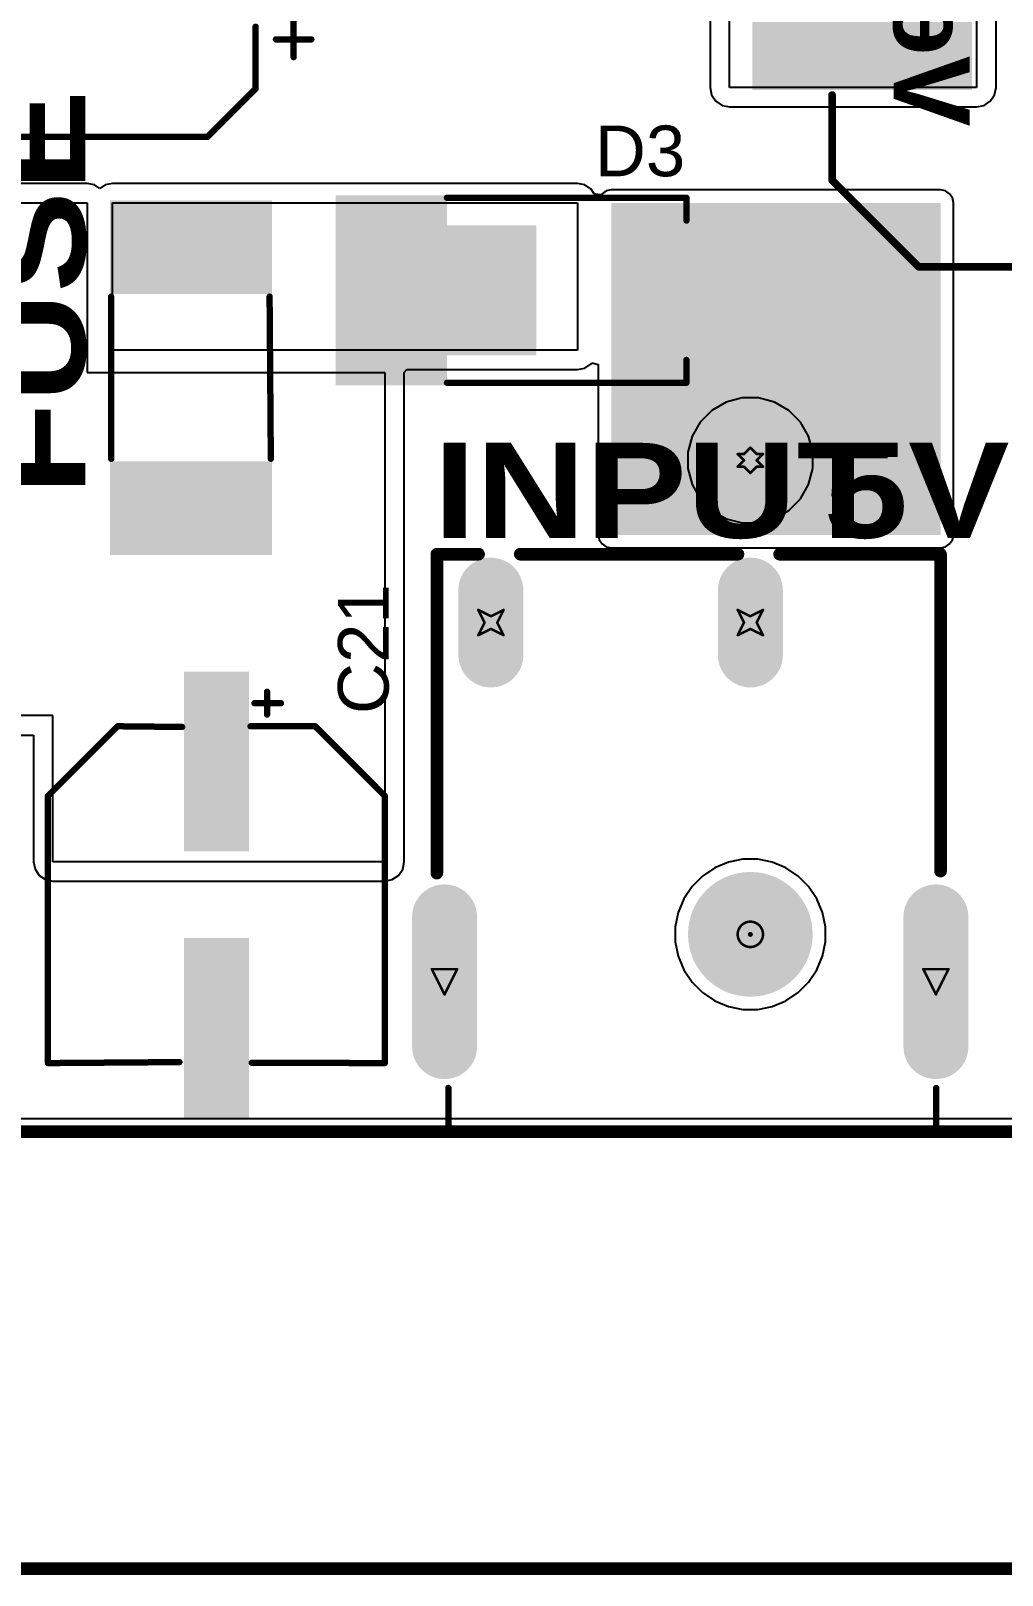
# Model space of a CAD drawing. Header units: inches. Extents: x -1 to 208, y -10 to 150.
# Drawn here: x 53.3 to 72.78, y -8.89 to 22.07 of the extents above; entities that cross this region are included whole.
import ezdxf

# ---------------------------------------------------------------- set-up
doc = ezdxf.new("R2010")
doc.units = ezdxf.units.IN
for name, color, linetype in [('Board Outline', 216, 'Continuous'), ('Bottom Layer', 5, 'Continuous'), ('Bottom Overlay', 54, 'Continuous'), ('Bottom Solder', 6, 'Continuous'), ('Dimensions', 6, 'Continuous'), ('Drill Drawing', 1, 'Continuous'), ('Multi-Layer', 9, 'Continuous'), ('Pad Holes', 156, 'Continuous'), ('Top Layer', 1, 'Continuous'), ('Top Overlay', 2, 'Continuous'), ('Top Paste', 8, 'Continuous'), ('Top Solder', 216, 'Continuous')]:
    doc.layers.add(name, color=color, linetype=linetype)
doc.styles.add('Arial', font='', dxfattribs={"height": 0.2})
doc.styles.add('Arial Black_Bold', font='', dxfattribs={"height": 0.2})
doc.styles.add('Arial_Bold', font='', dxfattribs={"height": 0.2})
doc.styles.get('Arial').set_extended_font_data('Arial')
doc.styles.get('Arial Black_Bold').set_extended_font_data('Arial Black', bold=True)
doc.styles.get('Arial_Bold').set_extended_font_data('Arial', bold=True)

# ---------------------------------------------------------------- blocks, each defined once
blk = doc.blocks.new('DC_044K_D025_91')
at = {"layer": 'Bottom Layer'}
h = blk.add_hatch(color=5, dxfattribs=at)
edge = h.paths.add_edge_path()
edge.add_arc((-3.925, 4.925), 0.6, 270, 450)
edge.add_line((-3.925, 5.525), (-6.525, 5.525))
edge.add_arc((-6.525, 4.925), 0.6, 90, 270)
edge.add_line((-6.525, 4.325), (-3.925, 4.325))
h = blk.add_hatch(color=5, dxfattribs=at)
edge = h.paths.add_edge_path()
edge.add_arc((2.625, 3.997), 0.6, 270, 450)
edge.add_line((2.625, 4.597), (1.325, 4.597))
edge.add_arc((1.325, 3.997), 0.6, 90, 270)
edge.add_line((1.325, 3.397), (2.625, 3.397))
h = blk.add_hatch(color=5, dxfattribs=at)
edge = h.paths.add_edge_path()
edge.add_arc((5.225, -1.205), 1, 0, 360)
h = blk.add_hatch(color=5, dxfattribs=at)
edge = h.paths.add_edge_path()
edge.add_arc((2.625, -1.206), 0.6, 270, 450)
edge.add_line((2.625, -0.606), (1.325, -0.606))
edge.add_arc((1.325, -1.206), 0.6, 90, 270)
edge.add_line((1.325, -1.806), (2.625, -1.806))
h = blk.add_hatch(color=5, dxfattribs=at)
edge = h.paths.add_edge_path()
edge.add_arc((-3.925, -4.925), 0.6, 270, 450)
edge.add_line((-3.925, -4.325), (-6.525, -4.325))
edge.add_arc((-6.525, -4.925), 0.6, 90, 270)
edge.add_line((-6.525, -5.525), (-3.925, -5.525))
at = {"layer": 'Bottom Solder'}
h = blk.add_hatch(color=6, dxfattribs=at)
edge = h.paths.add_edge_path()
edge.add_arc((-3.925, 4.925), 0.651, 270, 450)
edge.add_line((-3.925, 5.576), (-6.525, 5.576))
edge.add_arc((-6.525, 4.925), 0.651, 90, 270)
edge.add_line((-6.525, 4.275), (-3.925, 4.275))
h = blk.add_hatch(color=6, dxfattribs=at)
edge = h.paths.add_edge_path()
edge.add_arc((2.625, 3.997), 0.651, 270, 450)
edge.add_line((2.625, 4.648), (1.325, 4.648))
edge.add_arc((1.325, 3.997), 0.651, 90, 270)
edge.add_line((1.325, 3.346), (2.625, 3.346))
h = blk.add_hatch(color=6, dxfattribs=at)
edge = h.paths.add_edge_path()
edge.add_arc((5.225, -1.205), 1.051, 0, 360)
h = blk.add_hatch(color=6, dxfattribs=at)
edge = h.paths.add_edge_path()
edge.add_arc((2.625, -1.206), 0.651, 270, 450)
edge.add_line((2.625, -0.555), (1.325, -0.555))
edge.add_arc((1.325, -1.206), 0.651, 90, 270)
edge.add_line((1.325, -1.857), (2.625, -1.857))
h = blk.add_hatch(color=6, dxfattribs=at)
edge = h.paths.add_edge_path()
edge.add_arc((-4.275, -1.205), 0.0508, 0, 360)
h = blk.add_hatch(color=6, dxfattribs=at)
edge = h.paths.add_edge_path()
edge.add_arc((-3.925, -4.925), 0.651, 270, 450)
edge.add_line((-3.925, -4.274), (-6.525, -4.274))
edge.add_arc((-6.525, -4.925), 0.651, 90, 270)
edge.add_line((-6.525, -5.576), (-3.925, -5.576))
at = {"layer": 'Multi-Layer'}
h = blk.add_hatch(color=9, dxfattribs=at)
edge = h.paths.add_edge_path()
edge.add_arc((-3.925, 4.925), 0.6, 270, 450)
edge.add_line((-3.925, 5.525), (-6.525, 5.525))
edge.add_arc((-6.525, 4.925), 0.6, 90, 270)
edge.add_line((-6.525, 4.325), (-3.925, 4.325))
h = blk.add_hatch(color=9, dxfattribs=at)
edge = h.paths.add_edge_path()
edge.add_arc((2.625, 3.997), 0.6, 270, 450)
edge.add_line((2.625, 4.597), (1.325, 4.597))
edge.add_arc((1.325, 3.997), 0.6, 90, 270)
edge.add_line((1.325, 3.397), (2.625, 3.397))
h = blk.add_hatch(color=9, dxfattribs=at)
edge = h.paths.add_edge_path()
edge.add_arc((5.225, -1.205), 1, 0, 360)
h = blk.add_hatch(color=9, dxfattribs=at)
edge = h.paths.add_edge_path()
edge.add_arc((2.625, -1.206), 0.6, 270, 450)
edge.add_line((2.625, -0.606), (1.325, -0.606))
edge.add_arc((1.325, -1.206), 0.6, 90, 270)
edge.add_line((1.325, -1.806), (2.625, -1.806))
h = blk.add_hatch(color=9, dxfattribs=at)
edge = h.paths.add_edge_path()
edge.add_arc((-3.925, -4.925), 0.6, 270, 450)
edge.add_line((-3.925, -4.325), (-6.525, -4.325))
edge.add_arc((-6.525, -4.925), 0.6, 90, 270)
edge.add_line((-6.525, -5.525), (-3.925, -5.525))
at = {"layer": 'Pad Holes'}
h = blk.add_hatch(color=7, dxfattribs=at)
edge = h.paths.add_edge_path()
edge.add_arc((-4.025, 4.925), 0.3, 270, 450)
edge.add_line((-4.025, 5.225), (-6.425, 5.225))
edge.add_arc((-6.425, 4.925), 0.3, 90, 270)
edge.add_line((-6.425, 4.625), (-4.025, 4.625))
h = blk.add_hatch(color=7, dxfattribs=at)
edge = h.paths.add_edge_path()
edge.add_arc((2.675, 3.996), 0.3, 270, 450)
edge.add_line((2.675, 4.296), (1.275, 4.296))
edge.add_arc((1.275, 3.996), 0.3, 90, 270)
edge.add_line((1.275, 3.696), (2.675, 3.696))
h = blk.add_hatch(color=7, dxfattribs=at)
edge = h.paths.add_edge_path()
edge.add_arc((-4.275, -1.205), 1.25, 0, 360)
h = blk.add_hatch(color=7, dxfattribs=at)
edge = h.paths.add_edge_path()
edge.add_arc((5.225, -1.205), 0.65, 0, 360)
h = blk.add_hatch(color=7, dxfattribs=at)
edge = h.paths.add_edge_path()
edge.add_arc((2.675, -1.206), 0.3, 270, 450)
edge.add_line((2.675, -0.906), (1.275, -0.906))
edge.add_arc((1.275, -1.206), 0.3, 90, 270)
edge.add_line((1.275, -1.506), (2.675, -1.506))
h = blk.add_hatch(color=7, dxfattribs=at)
edge = h.paths.add_edge_path()
edge.add_arc((-4.025, -4.925), 0.3, 270, 450)
edge.add_line((-4.025, -4.625), (-6.425, -4.625))
edge.add_arc((-6.425, -4.925), 0.3, 90, 270)
edge.add_line((-6.425, -5.225), (-4.025, -5.225))
at = {"layer": 'Top Layer'}
h = blk.add_hatch(color=1, dxfattribs=at)
edge = h.paths.add_edge_path()
edge.add_arc((-3.925, 4.925), 0.6, 270, 450)
edge.add_line((-3.925, 5.525), (-6.525, 5.525))
edge.add_arc((-6.525, 4.925), 0.6, 90, 270)
edge.add_line((-6.525, 4.325), (-3.925, 4.325))
h = blk.add_hatch(color=1, dxfattribs=at)
edge = h.paths.add_edge_path()
edge.add_arc((2.625, 3.997), 0.6, 270, 450)
edge.add_line((2.625, 4.597), (1.325, 4.597))
edge.add_arc((1.325, 3.997), 0.6, 90, 270)
edge.add_line((1.325, 3.397), (2.625, 3.397))
h = blk.add_hatch(color=1, dxfattribs=at)
edge = h.paths.add_edge_path()
edge.add_arc((5.225, -1.205), 1, 0, 360)
h = blk.add_hatch(color=1, dxfattribs=at)
edge = h.paths.add_edge_path()
edge.add_arc((2.625, -1.206), 0.6, 270, 450)
edge.add_line((2.625, -0.606), (1.325, -0.606))
edge.add_arc((1.325, -1.206), 0.6, 90, 270)
edge.add_line((1.325, -1.806), (2.625, -1.806))
h = blk.add_hatch(color=1, dxfattribs=at)
edge = h.paths.add_edge_path()
edge.add_arc((-3.925, -4.925), 0.6, 270, 450)
edge.add_line((-3.925, -4.325), (-6.525, -4.325))
edge.add_arc((-6.525, -4.925), 0.6, 90, 270)
edge.add_line((-6.525, -5.525), (-3.925, -5.525))
at = {"layer": 'Top Solder'}
h = blk.add_hatch(color=216, dxfattribs=at)
edge = h.paths.add_edge_path()
edge.add_arc((-3.925, 4.925), 0.651, 270, 450)
edge.add_line((-3.925, 5.576), (-6.525, 5.576))
edge.add_arc((-6.525, 4.925), 0.651, 90, 270)
edge.add_line((-6.525, 4.275), (-3.925, 4.275))
h = blk.add_hatch(color=216, dxfattribs=at)
edge = h.paths.add_edge_path()
edge.add_arc((2.625, 3.997), 0.651, 270, 450)
edge.add_line((2.625, 4.648), (1.325, 4.648))
edge.add_arc((1.325, 3.997), 0.651, 90, 270)
edge.add_line((1.325, 3.346), (2.625, 3.346))
h = blk.add_hatch(color=216, dxfattribs=at)
edge = h.paths.add_edge_path()
edge.add_arc((5.225, -1.205), 1.051, 0, 360)
h = blk.add_hatch(color=216, dxfattribs=at)
edge = h.paths.add_edge_path()
edge.add_arc((2.625, -1.206), 0.651, 270, 450)
edge.add_line((2.625, -0.555), (1.325, -0.555))
edge.add_arc((1.325, -1.206), 0.651, 90, 270)
edge.add_line((1.325, -1.857), (2.625, -1.857))
h = blk.add_hatch(color=216, dxfattribs=at)
edge = h.paths.add_edge_path()
edge.add_arc((-4.275, -1.205), 0.0508, 0, 360)
h = blk.add_hatch(color=216, dxfattribs=at)
edge = h.paths.add_edge_path()
edge.add_arc((-3.925, -4.925), 0.651, 270, 450)
edge.add_line((-3.925, -4.274), (-6.525, -4.274))
edge.add_arc((-6.525, -4.925), 0.651, 90, 270)
edge.add_line((-6.525, -5.576), (-3.925, -5.576))
at = {"layer": 'Top Overlay'}
for points in [[(-3.048, 5.08, 0.254, 0.254, 0), (3.345, 5.08, 0.254, 0.254, 0)], [(3.345, 5.08, 0.254, 0.254, 0), (3.345, 4.243, 0.254, 0.254, 0)], [(-8.275, 4.848, 0.127, 0.127, 0), (-7.353, 4.848, 0.127, 0.127, 0)], [(-8.275, 4.848, 0.127, 0.127, 0), (-8.275, 2.06, 0.127, 0.127, 0)], [(3.345, 3.407, 0.254, 0.254, 0), (3.345, -0.957, 0.254, 0.254, 0)], [(-8.275, 2.06, 0.127, 0.127, 0), (-8.275, -1.115, 0.127, 0.127, 0)], [(-8.275, -1.115, 0.127, 0.127, 0), (-8.275, -4.931, 0.127, 0.127, 0)], [(3.345, -1.793, 0.254, 0.254, 0), (3.345, -5.018, 0.254, 0.254, 0)], [(-8.275, -4.931, 0.127, 0.127, 0), (-7.356, -4.931, 0.127, 0.127, 0)], [(-3.007, -5.018, 0.254, 0.254, 0), (3.345, -5.018, 0.254, 0.254, 0)]]:
    blk.add_lwpolyline(points, format="xyseb", dxfattribs=at)
for points in [[(-3.111, 5.08, 0.127, 0.127, 1), (-2.985, 5.08, 0.127, 0.127, 1)], [(3.282, 5.08, 0.127, 0.127, 1), (3.409, 5.08, 0.127, 0.127, 1)], [(3.282, 5.08, 0.127, 0.127, 1), (3.409, 5.08, 0.127, 0.127, 1)], [(-8.307, 4.848, 0.0635, 0.0635, 1), (-8.243, 4.848, 0.0635, 0.0635, 1)], [(-8.307, 4.848, 0.0635, 0.0635, 1), (-8.243, 4.848, 0.0635, 0.0635, 1)], [(-7.384, 4.848, 0.0635, 0.0635, 1), (-7.321, 4.848, 0.0635, 0.0635, 1)], [(3.282, 4.243, 0.127, 0.127, 1), (3.409, 4.243, 0.127, 0.127, 1)], [(3.282, 3.407, 0.127, 0.127, 1), (3.409, 3.407, 0.127, 0.127, 1)], [(-8.307, 2.06, 0.0635, 0.0635, 1), (-8.243, 2.06, 0.0635, 0.0635, 1)], [(-8.307, 2.06, 0.0635, 0.0635, 1), (-8.243, 2.06, 0.0635, 0.0635, 1)], [(3.282, -0.957, 0.127, 0.127, 1), (3.409, -0.957, 0.127, 0.127, 1)], [(-8.307, -1.115, 0.0635, 0.0635, 1), (-8.243, -1.115, 0.0635, 0.0635, 1)], [(-8.307, -1.115, 0.0635, 0.0635, 1), (-8.243, -1.115, 0.0635, 0.0635, 1)], [(3.282, -1.793, 0.127, 0.127, 1), (3.409, -1.793, 0.127, 0.127, 1)], [(-8.307, -4.931, 0.0635, 0.0635, 1), (-8.243, -4.931, 0.0635, 0.0635, 1)], [(-8.307, -4.931, 0.0635, 0.0635, 1), (-8.243, -4.931, 0.0635, 0.0635, 1)], [(-7.388, -4.931, 0.0635, 0.0635, 1), (-7.324, -4.931, 0.0635, 0.0635, 1)], [(-3.07, -5.018, 0.127, 0.127, 1), (-2.943, -5.018, 0.127, 0.127, 1)], [(3.282, -5.018, 0.127, 0.127, 1), (3.409, -5.018, 0.127, 0.127, 1)], [(3.282, -5.018, 0.127, 0.127, 1), (3.409, -5.018, 0.127, 0.127, 1)]]:
    blk.add_lwpolyline(points, format="xyseb", close=True, dxfattribs=at)
blk = doc.blocks.new('1812_FUSE_100')
at = {"layer": 'Top Layer'}
for points in [[(-3.505, 1.575), (-1.725, 1.575), (-1.725, -1.575), (-3.505, -1.575)], [(1.725, 1.575), (3.505, 1.575), (3.505, -1.575), (1.725, -1.575)]]:
    blk.add_hatch(color=1, dxfattribs=at).paths.add_polyline_path(points)
at = {"layer": 'Top Paste'}
for points in [[(-3.505, 1.575), (-1.725, 1.575), (-1.725, -1.575), (-3.505, -1.575)], [(1.725, 1.575), (3.505, 1.575), (3.505, -1.575), (1.725, -1.575)]]:
    blk.add_hatch(color=8, dxfattribs=at).paths.add_polyline_path(points)
at = {"layer": 'Top Solder'}
for points in [[(-3.555, 1.625), (-1.675, 1.625), (-1.675, -1.625), (-3.555, -1.625)], [(1.675, 1.625), (3.555, 1.625), (3.555, -1.625), (1.675, -1.625)]]:
    blk.add_hatch(color=216, dxfattribs=at).paths.add_polyline_path(points)
at = {"layer": 'Top Overlay'}
for points in [[(-1.626, 1.575, 0.127, 0.127, 0), (1.626, 1.6, 0.127, 0.127, 0)], [(1.626, -1.6, 0.127, 0.127, 0), (-1.626, -1.6, 0.127, 0.127, 0)]]:
    blk.add_lwpolyline(points, format="xyseb", dxfattribs=at)
for points in [[(-1.657, 1.575, 0.0635, 0.0635, 1), (-1.594, 1.575, 0.0635, 0.0635, 1)], [(1.594, 1.6, 0.0635, 0.0635, 1), (1.657, 1.6, 0.0635, 0.0635, 1)], [(-1.657, -1.6, 0.0635, 0.0635, 1), (-1.594, -1.6, 0.0635, 0.0635, 1)], [(1.594, -1.6, 0.0635, 0.0635, 1), (1.657, -1.6, 0.0635, 0.0635, 1)]]:
    blk.add_lwpolyline(points, format="xyseb", close=True, dxfattribs=at)
blk = doc.blocks.new('SMB__103')
at = {"layer": 'Top Layer'}
for points in [[(-3.7, -1.2), (-3.7, 1.2), (-0.9, 1.2), (-0.9, -1.2)], [(0.9, -1.2), (0.9, 1.2), (3.7, 1.2), (3.7, -1.2)]]:
    blk.add_hatch(color=1, dxfattribs=at).paths.add_polyline_path(points)
at = {"layer": 'Top Overlay'}
for points in [[(2.589, 1.245), (4.824, 1.245), (4.824, 1.906), (2.589, 1.906)], [(3.732, -1.65), (4.824, -1.65), (4.824, 1.347), (3.732, 1.347)], [(2.589, -1.904), (4.824, -1.904), (4.824, -1.244), (2.589, -1.244)]]:
    blk.add_hatch(color=2, dxfattribs=at).paths.add_polyline_path(points)
at = {"layer": 'Top Paste'}
for points in [[(-3.7, -1.2), (-3.7, 1.2), (-0.9, 1.2), (-0.9, -1.2)], [(0.9, -1.2), (0.9, 1.2), (3.7, 1.2), (3.7, -1.2)]]:
    blk.add_hatch(color=8, dxfattribs=at).paths.add_polyline_path(points)
at = {"layer": 'Top Solder'}
for points in [[(-3.802, -1.302), (-3.802, 1.302), (-0.798, 1.302), (-0.798, -1.302)], [(0.798, -1.302), (0.798, 1.302), (3.802, 1.302), (3.802, -1.302)]]:
    blk.add_hatch(color=216, dxfattribs=at).paths.add_polyline_path(points)
at = {"layer": 'Top Overlay'}
for points in [[(2.591, 1.854, 0.127, 0.127, 0), (-2.21, 1.854, 0.127, 0.127, 0)], [(-2.21, 1.854, 0.127, 0.127, 0), (-2.21, 1.397, 0.127, 0.127, 0)], [(-2.21, -1.397, 0.127, 0.127, 0), (-2.21, -1.854, 0.127, 0.127, 0)], [(2.591, -1.854, 0.127, 0.127, 0), (-2.21, -1.854, 0.127, 0.127, 0)]]:
    blk.add_lwpolyline(points, format="xyseb", dxfattribs=at)
for points in [[(-2.242, 1.854, 0.0635, 0.0635, 1), (-2.178, 1.854, 0.0635, 0.0635, 1)], [(-2.242, 1.854, 0.0635, 0.0635, 1), (-2.178, 1.854, 0.0635, 0.0635, 1)], [(2.559, 1.854, 0.0635, 0.0635, 1), (2.623, 1.854, 0.0635, 0.0635, 1)], [(-2.242, 1.397, 0.0635, 0.0635, 1), (-2.178, 1.397, 0.0635, 0.0635, 1)], [(-2.242, -1.397, 0.0635, 0.0635, 1), (-2.178, -1.397, 0.0635, 0.0635, 1)], [(-2.242, -1.854, 0.0635, 0.0635, 1), (-2.178, -1.854, 0.0635, 0.0635, 1)], [(-2.242, -1.854, 0.0635, 0.0635, 1), (-2.178, -1.854, 0.0635, 0.0635, 1)], [(2.559, -1.854, 0.0635, 0.0635, 1), (2.623, -1.854, 0.0635, 0.0635, 1)]]:
    blk.add_lwpolyline(points, format="xyseb", close=True, dxfattribs=at)
blk = doc.blocks.new('VKMD1451K101MV_135')
at = {"layer": 'Top Layer'}
for points in [[(-2.15, 0.63), (2.15, 0.63), (2.15, -0.63), (-2.15, -0.63)], [(5.043, 0.63), (9.343, 0.63), (9.343, -0.63), (5.043, -0.63)]]:
    blk.add_hatch(color=1, dxfattribs=at).paths.add_polyline_path(points)
at = {"layer": 'Top Paste'}
for points in [[(-2.15, 0.63), (2.15, 0.63), (2.15, -0.63), (-2.15, -0.63)], [(5.043, 0.63), (9.343, 0.63), (9.343, -0.63), (5.043, -0.63)]]:
    blk.add_hatch(color=8, dxfattribs=at).paths.add_polyline_path(points)
at = {"layer": 'Top Solder'}
for points in [[(-2.201, 0.681), (2.201, 0.681), (2.201, -0.681), (-2.201, -0.681)], [(4.992, 0.681), (9.394, 0.681), (9.394, -0.681), (4.992, -0.681)]]:
    blk.add_hatch(color=216, dxfattribs=at).paths.add_polyline_path(points)
at = {"layer": 'Top Overlay'}
for points in [[(-0.605, 2.49, 0.152, 0.152, 0), (1.132, 4.226, 0.152, 0.152, 0)], [(1.132, 4.226, 0.152, 0.152, 0), (7.798, 4.226, 0.152, 0.152, 0)], [(7.798, 0.782, 0.152, 0.152, 0), (7.798, 4.226, 0.152, 0.152, 0)], [(-0.605, 0.782, 0.152, 0.152, 0), (-0.605, 2.49, 0.152, 0.152, 0)], [(-1.151, 0.786, 0.127, 0.127, 0), (-1.151, 1.37, 0.127, 0.127, 0)], [(-1.431, 1.091, 0.127, 0.127, 0), (-0.846, 1.091, 0.127, 0.127, 0)], [(-0.605, -2.49, 0.152, 0.152, 0), (-0.605, -0.782, 0.152, 0.152, 0)], [(7.798, -4.226, 0.152, 0.152, 0), (7.798, -0.782, 0.152, 0.152, 0)], [(-0.605, -2.49, 0.152, 0.152, 0), (1.132, -4.226, 0.152, 0.152, 0)], [(1.132, -4.226, 0.152, 0.152, 0), (7.798, -4.226, 0.152, 0.152, 0)]]:
    blk.add_lwpolyline(points, format="xyseb", dxfattribs=at)
for points in [[(1.094, 4.226, 0.0762, 0.0762, 1), (1.17, 4.226, 0.0762, 0.0762, 1)], [(1.094, 4.226, 0.0762, 0.0762, 1), (1.17, 4.226, 0.0762, 0.0762, 1)], [(7.76, 4.226, 0.0762, 0.0762, 1), (7.836, 4.226, 0.0762, 0.0762, 1)], [(7.76, 4.226, 0.0762, 0.0762, 1), (7.836, 4.226, 0.0762, 0.0762, 1)], [(-0.643, 2.49, 0.0762, 0.0762, 1), (-0.567, 2.49, 0.0762, 0.0762, 1)], [(-0.643, 2.49, 0.0762, 0.0762, 1), (-0.567, 2.49, 0.0762, 0.0762, 1)], [(-1.183, 1.37, 0.0635, 0.0635, 1), (-1.119, 1.37, 0.0635, 0.0635, 1)], [(-1.462, 1.091, 0.0635, 0.0635, 1), (-1.399, 1.091, 0.0635, 0.0635, 1)], [(-0.878, 1.091, 0.0635, 0.0635, 1), (-0.815, 1.091, 0.0635, 0.0635, 1)], [(-1.183, 0.786, 0.0635, 0.0635, 1), (-1.119, 0.786, 0.0635, 0.0635, 1)], [(-0.643, 0.782, 0.0762, 0.0762, 1), (-0.567, 0.782, 0.0762, 0.0762, 1)], [(7.76, 0.782, 0.0762, 0.0762, 1), (7.836, 0.782, 0.0762, 0.0762, 1)], [(-0.643, -0.782, 0.0762, 0.0762, 1), (-0.567, -0.782, 0.0762, 0.0762, 1)], [(7.76, -0.782, 0.0762, 0.0762, 1), (7.836, -0.782, 0.0762, 0.0762, 1)], [(-0.643, -2.49, 0.0762, 0.0762, 1), (-0.567, -2.49, 0.0762, 0.0762, 1)], [(-0.643, -2.49, 0.0762, 0.0762, 1), (-0.567, -2.49, 0.0762, 0.0762, 1)], [(1.094, -4.226, 0.0762, 0.0762, 1), (1.17, -4.226, 0.0762, 0.0762, 1)], [(1.094, -4.226, 0.0762, 0.0762, 1), (1.17, -4.226, 0.0762, 0.0762, 1)], [(7.76, -4.226, 0.0762, 0.0762, 1), (7.836, -4.226, 0.0762, 0.0762, 1)], [(7.76, -4.226, 0.0762, 0.0762, 1), (7.836, -4.226, 0.0762, 0.0762, 1)]]:
    blk.add_lwpolyline(points, format="xyseb", close=True, dxfattribs=at)
blk = doc.blocks.new('GVT1C331M0607_137')
at = {"layer": 'Top Layer'}
for points in [[(-1.05, -0.8), (-4.55, -0.8), (-4.55, 0.8), (-1.05, 0.8)], [(4.55, -0.8), (1.05, -0.8), (1.05, 0.8), (4.55, 0.8)]]:
    blk.add_hatch(color=1, dxfattribs=at).paths.add_polyline_path(points)
at = {"layer": 'Top Paste'}
for points in [[(-1.05, -0.8), (-4.55, -0.8), (-4.55, 0.8), (-1.05, 0.8)], [(4.55, -0.8), (1.05, -0.8), (1.05, 0.8), (4.55, 0.8)]]:
    blk.add_hatch(color=8, dxfattribs=at).paths.add_polyline_path(points)
at = {"layer": 'Top Solder'}
for points in [[(-0.948, -0.902), (-4.652, -0.902), (-4.652, 0.902), (-0.948, 0.902)], [(4.652, -0.902), (0.948, -0.902), (0.948, 0.902), (4.652, 0.902)]]:
    blk.add_hatch(color=216, dxfattribs=at).paths.add_polyline_path(points)
at = {"layer": 'Top Overlay'}
for points in [[(-2.337, 3.327, 0.127, 0.127, 0), (-3.302, 2.362, 0.127, 0.127, 0)], [(3.353, 3.327, 0.127, 0.127, 0), (-2.337, 3.327, 0.127, 0.127, 0)], [(3.353, 3.327, 0.127, 0.127, 0), (3.353, 1.168, 0.127, 0.127, 0)], [(-3.302, 2.362, 0.127, 0.127, 0), (-3.302, 1.118, 0.127, 0.127, 0)], [(-4.064, 1.727, 0.127, 0.127, 0), (-4.064, 1.016, 0.127, 0.127, 0)], [(-3.708, 1.372, 0.127, 0.127, 0), (-4.42, 1.372, 0.127, 0.127, 0)], [(-3.302, -1.118, 0.127, 0.127, 0), (-3.302, -2.362, 0.127, 0.127, 0)], [(3.353, -1.168, 0.127, 0.127, 0), (3.353, -3.327, 0.127, 0.127, 0)], [(-2.337, -3.327, 0.127, 0.127, 0), (-3.302, -2.362, 0.127, 0.127, 0)], [(3.353, -3.327, 0.127, 0.127, 0), (-2.337, -3.327, 0.127, 0.127, 0)]]:
    blk.add_lwpolyline(points, format="xyseb", dxfattribs=at)
for points in [[(-2.369, 3.327, 0.0635, 0.0635, 1), (-2.305, 3.327, 0.0635, 0.0635, 1)], [(-2.369, 3.327, 0.0635, 0.0635, 1), (-2.305, 3.327, 0.0635, 0.0635, 1)], [(3.321, 3.327, 0.0635, 0.0635, 1), (3.385, 3.327, 0.0635, 0.0635, 1)], [(3.321, 3.327, 0.0635, 0.0635, 1), (3.385, 3.327, 0.0635, 0.0635, 1)], [(-3.334, 2.362, 0.0635, 0.0635, 1), (-3.27, 2.362, 0.0635, 0.0635, 1)], [(-3.334, 2.362, 0.0635, 0.0635, 1), (-3.27, 2.362, 0.0635, 0.0635, 1)], [(-4.096, 1.727, 0.0635, 0.0635, 1), (-4.032, 1.727, 0.0635, 0.0635, 1)], [(-4.451, 1.372, 0.0635, 0.0635, 1), (-4.388, 1.372, 0.0635, 0.0635, 1)], [(-3.74, 1.372, 0.0635, 0.0635, 1), (-3.677, 1.372, 0.0635, 0.0635, 1)], [(-4.096, 1.016, 0.0635, 0.0635, 1), (-4.032, 1.016, 0.0635, 0.0635, 1)], [(-3.334, 1.118, 0.0635, 0.0635, 1), (-3.27, 1.118, 0.0635, 0.0635, 1)], [(3.321, 1.168, 0.0635, 0.0635, 1), (3.385, 1.168, 0.0635, 0.0635, 1)], [(-3.334, -1.118, 0.0635, 0.0635, 1), (-3.27, -1.118, 0.0635, 0.0635, 1)], [(3.321, -1.168, 0.0635, 0.0635, 1), (3.385, -1.168, 0.0635, 0.0635, 1)], [(-3.334, -2.362, 0.0635, 0.0635, 1), (-3.27, -2.362, 0.0635, 0.0635, 1)], [(-3.334, -2.362, 0.0635, 0.0635, 1), (-3.27, -2.362, 0.0635, 0.0635, 1)], [(-2.369, -3.327, 0.0635, 0.0635, 1), (-2.305, -3.327, 0.0635, 0.0635, 1)], [(-2.369, -3.327, 0.0635, 0.0635, 1), (-2.305, -3.327, 0.0635, 0.0635, 1)], [(3.321, -3.327, 0.0635, 0.0635, 1), (3.385, -3.327, 0.0635, 0.0635, 1)], [(3.321, -3.327, 0.0635, 0.0635, 1), (3.385, -3.327, 0.0635, 0.0635, 1)]]:
    blk.add_lwpolyline(points, format="xyseb", close=True, dxfattribs=at)
blk = doc.blocks.new('189RV0019_174')
at = {"layer": 'Top Layer'}
for points in [[(-4.42, 0.6), (-0.92, 0.6), (-0.92, -0.6), (-4.42, -0.6)], [(0.92, 0.6), (4.42, 0.6), (4.42, -0.6), (0.92, -0.6)]]:
    blk.add_hatch(color=1, dxfattribs=at).paths.add_polyline_path(points)
at = {"layer": 'Top Paste'}
for points in [[(-4.42, 0.6), (-0.92, 0.6), (-0.92, -0.6), (-4.42, -0.6)], [(0.92, 0.6), (4.42, 0.6), (4.42, -0.6), (0.92, -0.6)]]:
    blk.add_hatch(color=8, dxfattribs=at).paths.add_polyline_path(points)
at = {"layer": 'Top Solder'}
for points in [[(-4.471, 0.651), (-0.869, 0.651), (-0.869, -0.651), (-4.471, -0.651)], [(0.869, 0.651), (4.471, 0.651), (4.471, -0.651), (0.869, -0.651)]]:
    blk.add_hatch(color=216, dxfattribs=at).paths.add_polyline_path(points)
at = {"layer": 'Top Overlay'}
for points in [[(-3.376, 1.98, 0.127, 0.127, 0), (-1.98, 3.376, 0.127, 0.127, 0)], [(3.376, 3.376, 0.127, 0.127, 0), (-1.98, 3.376, 0.127, 0.127, 0)], [(3.369, 0.708, 0.127, 0.127, 0), (3.376, 3.376, 0.127, 0.127, 0)], [(-3.376, 0.686, 0.127, 0.127, 0), (-3.376, 1.98, 0.127, 0.127, 0)], [(-3.838, 0.762, 0.127, 0.127, 0), (-3.838, 1.295, 0.127, 0.127, 0)], [(-3.61, 1.016, 0.127, 0.127, 0), (-4.067, 1.016, 0.127, 0.127, 0)], [(-3.376, -1.981, 0.127, 0.127, 0), (-3.362, -0.686, 0.127, 0.127, 0)], [(3.376, -3.376, 0.127, 0.127, 0), (3.356, -0.739, 0.127, 0.127, 0)], [(-1.981, -3.376, 0.127, 0.127, 0), (-3.376, -1.981, 0.127, 0.127, 0)], [(3.376, -3.376, 0.127, 0.127, 0), (-1.981, -3.376, 0.127, 0.127, 0)]]:
    blk.add_lwpolyline(points, format="xyseb", dxfattribs=at)
for points in [[(-2.012, 3.376, 0.0635, 0.0635, 1), (-1.948, 3.376, 0.0635, 0.0635, 1)], [(-2.012, 3.376, 0.0635, 0.0635, 1), (-1.948, 3.376, 0.0635, 0.0635, 1)], [(3.344, 3.376, 0.0635, 0.0635, 1), (3.408, 3.376, 0.0635, 0.0635, 1)], [(3.344, 3.376, 0.0635, 0.0635, 1), (3.408, 3.376, 0.0635, 0.0635, 1)], [(-3.408, 1.98, 0.0635, 0.0635, 1), (-3.344, 1.98, 0.0635, 0.0635, 1)], [(-3.408, 1.98, 0.0635, 0.0635, 1), (-3.344, 1.98, 0.0635, 0.0635, 1)], [(-3.87, 1.295, 0.0635, 0.0635, 1), (-3.807, 1.295, 0.0635, 0.0635, 1)], [(-4.099, 1.016, 0.0635, 0.0635, 1), (-4.035, 1.016, 0.0635, 0.0635, 1)], [(-3.642, 1.016, 0.0635, 0.0635, 1), (-3.578, 1.016, 0.0635, 0.0635, 1)], [(-3.87, 0.762, 0.0635, 0.0635, 1), (-3.807, 0.762, 0.0635, 0.0635, 1)], [(-3.408, 0.686, 0.0635, 0.0635, 1), (-3.344, 0.686, 0.0635, 0.0635, 1)], [(3.338, 0.708, 0.0635, 0.0635, 1), (3.401, 0.708, 0.0635, 0.0635, 1)], [(-3.394, -0.686, 0.0635, 0.0635, 1), (-3.331, -0.686, 0.0635, 0.0635, 1)], [(3.324, -0.739, 0.0635, 0.0635, 1), (3.387, -0.739, 0.0635, 0.0635, 1)], [(-3.407, -1.981, 0.0635, 0.0635, 1), (-3.344, -1.981, 0.0635, 0.0635, 1)], [(-3.407, -1.981, 0.0635, 0.0635, 1), (-3.344, -1.981, 0.0635, 0.0635, 1)], [(-2.013, -3.376, 0.0635, 0.0635, 1), (-1.949, -3.376, 0.0635, 0.0635, 1)], [(-2.013, -3.376, 0.0635, 0.0635, 1), (-1.949, -3.376, 0.0635, 0.0635, 1)], [(3.344, -3.376, 0.0635, 0.0635, 1), (3.407, -3.376, 0.0635, 0.0635, 1)], [(3.344, -3.376, 0.0635, 0.0635, 1), (3.407, -3.376, 0.0635, 0.0635, 1)]]:
    blk.add_lwpolyline(points, format="xyseb", close=True, dxfattribs=at)

msp = doc.modelspace()

# ---------------------------------------------------------------- hatches: boundary and pattern name
at = {"layer": 'Top Layer'}
msp.add_hatch(color=1, dxfattribs=at).paths.add_polyline_path([(64.938, 11.963), (71.541, 11.963), (71.541, 18.618), (64.938, 18.618)])

# ---------------------------------------------------------------- linework, layer by layer
at = {"layer": 'Board Outline'}
msp.add_lwpolyline([(1.2, 0, 0.254, 0.254, 0), (78.8, 0, 0.254, 0.254, 0)], format="xyseb", dxfattribs=at)
at = {"layer": 'Bottom Layer'}
for p, q in [((67.244, 14.623), (66.958, 14.458)), ((67.563, 14.709), (67.244, 14.623)), ((67.893, 14.709), (67.563, 14.709)), ((68.212, 14.623), (67.893, 14.709)), ((68.498, 14.458), (68.212, 14.623)), ((66.958, 14.458), (66.724, 14.225)), ((68.731, 14.225), (68.498, 14.458)), ((66.559, 13.939), (66.474, 13.62)), ((66.724, 14.225), (66.559, 13.939)), ((68.896, 13.939), (68.731, 14.225)), ((68.982, 13.62), (68.896, 13.939)), ((66.474, 13.62), (66.474, 13.29)), ((68.982, 13.29), (68.982, 13.62)), ((66.474, 13.29), (66.559, 12.971)), ((68.896, 12.971), (68.982, 13.29)), ((66.559, 12.971), (66.724, 12.685)), ((68.731, 12.685), (68.896, 12.971)), ((66.724, 12.685), (66.958, 12.452)), ((66.958, 12.452), (67.244, 12.286)), ((68.212, 12.286), (68.498, 12.452)), ((68.498, 12.452), (68.731, 12.685)), ((67.244, 12.286), (67.563, 12.201)), ((67.563, 12.201), (67.893, 12.201)), ((67.893, 12.201), (68.212, 12.286)), ((67.015, 5.288), (66.769, 5.123)), ((67.289, 5.401), (67.015, 5.288)), ((67.58, 5.459), (67.289, 5.401)), ((67.876, 5.459), (67.58, 5.459)), ((68.166, 5.401), (67.876, 5.459)), ((68.44, 5.288), (68.166, 5.401)), ((68.686, 5.123), (68.44, 5.288)), ((66.769, 5.123), (66.559, 4.913)), ((68.896, 4.913), (68.686, 5.123)), ((66.395, 4.667), (66.281, 4.393)), ((66.559, 4.913), (66.395, 4.667)), ((69.061, 4.667), (68.896, 4.913)), ((69.174, 4.393), (69.061, 4.667)), ((66.281, 4.393), (66.224, 4.103)), ((69.232, 4.103), (69.174, 4.393)), ((66.224, 4.103), (66.224, 3.807)), ((69.232, 3.807), (69.232, 4.103)), ((66.224, 3.807), (66.281, 3.516)), ((69.174, 3.516), (69.232, 3.807)), ((66.281, 3.516), (66.395, 3.242)), ((69.061, 3.242), (69.174, 3.516)), ((66.395, 3.242), (66.559, 2.996)), ((68.896, 2.996), (69.061, 3.242)), ((66.559, 2.996), (66.769, 2.787)), ((66.769, 2.787), (67.015, 2.622)), ((68.44, 2.622), (68.686, 2.787)), ((68.686, 2.787), (68.896, 2.996)), ((67.015, 2.622), (67.289, 2.509)), ((67.289, 2.509), (67.58, 2.451)), ((67.876, 2.451), (68.166, 2.509)), ((68.166, 2.509), (68.44, 2.622)), ((67.58, 2.451), (67.876, 2.451)), ((75.741, 0.259), (47.857, 0.259))]:
    msp.add_line(p, q, dxfattribs=at)
at = {"layer": 'Dimensions'}
msp.add_lwpolyline([(44.951, -8.763, 0.254, 0.254, 0), (80, -8.763, 0.254, 0.254, 0)], format="xyseb", dxfattribs=at)
at = {"layer": 'Drill Drawing'}
for points in [[(67.601, 13.582, 0.0508, 0.0508, 0), (67.728, 13.709, 0.0508, 0.0508, 0)], [(67.728, 13.709, 0.0508, 0.0508, 0), (67.855, 13.582, 0.0508, 0.0508, 0)], [(67.474, 13.582, 0.0508, 0.0508, 0), (67.601, 13.455, 0.0508, 0.0508, 0)], [(67.474, 13.582, 0.0508, 0.0508, 0), (67.601, 13.582, 0.0508, 0.0508, 0)], [(67.474, 13.328, 0.0508, 0.0508, 0), (67.601, 13.455, 0.0508, 0.0508, 0)], [(67.474, 13.328, 0.0508, 0.0508, 0), (67.601, 13.328, 0.0508, 0.0508, 0)], [(67.601, 13.328, 0.0508, 0.0508, 0), (67.728, 13.201, 0.0508, 0.0508, 0)], [(67.728, 13.201, 0.0508, 0.0508, 0), (67.855, 13.328, 0.0508, 0.0508, 0)], [(67.855, 13.582, 0.0508, 0.0508, 0), (67.982, 13.582, 0.0508, 0.0508, 0)], [(67.855, 13.455, 0.0508, 0.0508, 0), (67.982, 13.582, 0.0508, 0.0508, 0)], [(67.855, 13.455, 0.0508, 0.0508, 0), (67.982, 13.328, 0.0508, 0.0508, 0)], [(67.855, 13.328, 0.0508, 0.0508, 0), (67.982, 13.328, 0.0508, 0.0508, 0)], [(62.273, 10.459, 0.0508, 0.0508, 0), (62.527, 10.332, 0.0508, 0.0508, 0)], [(62.273, 10.459, 0.0508, 0.0508, 0), (62.4, 10.205, 0.0508, 0.0508, 0)], [(62.273, 9.951, 0.0508, 0.0508, 0), (62.4, 10.205, 0.0508, 0.0508, 0)], [(62.527, 10.332, 0.0508, 0.0508, 0), (62.781, 10.459, 0.0508, 0.0508, 0)], [(62.654, 10.205, 0.0508, 0.0508, 0), (62.781, 10.459, 0.0508, 0.0508, 0)], [(62.654, 10.205, 0.0508, 0.0508, 0), (62.781, 9.951, 0.0508, 0.0508, 0)], [(67.474, 10.459, 0.0508, 0.0508, 0), (67.728, 10.332, 0.0508, 0.0508, 0)], [(67.474, 10.459, 0.0508, 0.0508, 0), (67.601, 10.205, 0.0508, 0.0508, 0)], [(67.474, 9.951, 0.0508, 0.0508, 0), (67.601, 10.205, 0.0508, 0.0508, 0)], [(67.728, 10.332, 0.0508, 0.0508, 0), (67.982, 10.459, 0.0508, 0.0508, 0)], [(67.855, 10.205, 0.0508, 0.0508, 0), (67.982, 10.459, 0.0508, 0.0508, 0)], [(67.855, 10.205, 0.0508, 0.0508, 0), (67.982, 9.951, 0.0508, 0.0508, 0)], [(62.273, 9.951, 0.0508, 0.0508, 0), (62.527, 10.078, 0.0508, 0.0508, 0)], [(62.527, 10.078, 0.0508, 0.0508, 0), (62.781, 9.951, 0.0508, 0.0508, 0)], [(67.474, 9.951, 0.0508, 0.0508, 0), (67.728, 10.078, 0.0508, 0.0508, 0)], [(67.728, 10.078, 0.0508, 0.0508, 0), (67.982, 9.951, 0.0508, 0.0508, 0)], [(61.343, 3.258, 0.0508, 0.0508, 0), (61.851, 3.258, 0.0508, 0.0508, 0)], [(61.343, 3.258, 0.0508, 0.0508, 0), (61.597, 2.75, 0.0508, 0.0508, 0)], [(61.597, 2.75, 0.0508, 0.0508, 0), (61.851, 3.258, 0.0508, 0.0508, 0)], [(71.194, 3.258, 0.0508, 0.0508, 0), (71.702, 3.258, 0.0508, 0.0508, 0)], [(71.194, 3.258, 0.0508, 0.0508, 0), (71.448, 2.75, 0.0508, 0.0508, 0)], [(71.448, 2.75, 0.0508, 0.0508, 0), (71.702, 3.258, 0.0508, 0.0508, 0)]]:
    msp.add_lwpolyline(points, format="xyseb", dxfattribs=at)
for points in [[(67.715, 13.709, 0.0254, 0.0254, 1), (67.741, 13.709, 0.0254, 0.0254, 1)], [(67.715, 13.709, 0.0254, 0.0254, 1), (67.741, 13.709, 0.0254, 0.0254, 1)], [(67.461, 13.582, 0.0254, 0.0254, 1), (67.487, 13.582, 0.0254, 0.0254, 1)], [(67.461, 13.582, 0.0254, 0.0254, 1), (67.487, 13.582, 0.0254, 0.0254, 1)], [(67.461, 13.328, 0.0254, 0.0254, 1), (67.487, 13.328, 0.0254, 0.0254, 1)], [(67.461, 13.328, 0.0254, 0.0254, 1), (67.487, 13.328, 0.0254, 0.0254, 1)], [(67.588, 13.582, 0.0254, 0.0254, 1), (67.614, 13.582, 0.0254, 0.0254, 1)], [(67.588, 13.582, 0.0254, 0.0254, 1), (67.614, 13.582, 0.0254, 0.0254, 1)], [(67.588, 13.455, 0.0254, 0.0254, 1), (67.614, 13.455, 0.0254, 0.0254, 1)], [(67.588, 13.455, 0.0254, 0.0254, 1), (67.614, 13.455, 0.0254, 0.0254, 1)], [(67.588, 13.328, 0.0254, 0.0254, 1), (67.614, 13.328, 0.0254, 0.0254, 1)], [(67.588, 13.328, 0.0254, 0.0254, 1), (67.614, 13.328, 0.0254, 0.0254, 1)], [(67.842, 13.582, 0.0254, 0.0254, 1), (67.868, 13.582, 0.0254, 0.0254, 1)], [(67.842, 13.582, 0.0254, 0.0254, 1), (67.868, 13.582, 0.0254, 0.0254, 1)], [(67.842, 13.455, 0.0254, 0.0254, 1), (67.868, 13.455, 0.0254, 0.0254, 1)], [(67.842, 13.455, 0.0254, 0.0254, 1), (67.868, 13.455, 0.0254, 0.0254, 1)], [(67.842, 13.328, 0.0254, 0.0254, 1), (67.868, 13.328, 0.0254, 0.0254, 1)], [(67.842, 13.328, 0.0254, 0.0254, 1), (67.868, 13.328, 0.0254, 0.0254, 1)], [(67.969, 13.582, 0.0254, 0.0254, 1), (67.995, 13.582, 0.0254, 0.0254, 1)], [(67.969, 13.582, 0.0254, 0.0254, 1), (67.995, 13.582, 0.0254, 0.0254, 1)], [(67.969, 13.328, 0.0254, 0.0254, 1), (67.995, 13.328, 0.0254, 0.0254, 1)], [(67.969, 13.328, 0.0254, 0.0254, 1), (67.995, 13.328, 0.0254, 0.0254, 1)], [(67.715, 13.201, 0.0254, 0.0254, 1), (67.741, 13.201, 0.0254, 0.0254, 1)], [(67.715, 13.201, 0.0254, 0.0254, 1), (67.741, 13.201, 0.0254, 0.0254, 1)], [(62.26, 10.459, 0.0254, 0.0254, 1), (62.285, 10.459, 0.0254, 0.0254, 1)], [(62.26, 10.459, 0.0254, 0.0254, 1), (62.285, 10.459, 0.0254, 0.0254, 1)], [(62.387, 10.205, 0.0254, 0.0254, 1), (62.412, 10.205, 0.0254, 0.0254, 1)], [(62.387, 10.205, 0.0254, 0.0254, 1), (62.412, 10.205, 0.0254, 0.0254, 1)], [(62.514, 10.332, 0.0254, 0.0254, 1), (62.539, 10.332, 0.0254, 0.0254, 1)], [(62.514, 10.332, 0.0254, 0.0254, 1), (62.539, 10.332, 0.0254, 0.0254, 1)], [(62.641, 10.205, 0.0254, 0.0254, 1), (62.666, 10.205, 0.0254, 0.0254, 1)], [(62.641, 10.205, 0.0254, 0.0254, 1), (62.666, 10.205, 0.0254, 0.0254, 1)], [(62.768, 10.459, 0.0254, 0.0254, 1), (62.793, 10.459, 0.0254, 0.0254, 1)], [(62.768, 10.459, 0.0254, 0.0254, 1), (62.793, 10.459, 0.0254, 0.0254, 1)], [(67.462, 10.459, 0.0254, 0.0254, 1), (67.487, 10.459, 0.0254, 0.0254, 1)], [(67.462, 10.459, 0.0254, 0.0254, 1), (67.487, 10.459, 0.0254, 0.0254, 1)], [(67.589, 10.205, 0.0254, 0.0254, 1), (67.614, 10.205, 0.0254, 0.0254, 1)], [(67.589, 10.205, 0.0254, 0.0254, 1), (67.614, 10.205, 0.0254, 0.0254, 1)], [(67.716, 10.332, 0.0254, 0.0254, 1), (67.741, 10.332, 0.0254, 0.0254, 1)], [(67.716, 10.332, 0.0254, 0.0254, 1), (67.741, 10.332, 0.0254, 0.0254, 1)], [(67.843, 10.205, 0.0254, 0.0254, 1), (67.868, 10.205, 0.0254, 0.0254, 1)], [(67.843, 10.205, 0.0254, 0.0254, 1), (67.868, 10.205, 0.0254, 0.0254, 1)], [(67.97, 10.459, 0.0254, 0.0254, 1), (67.995, 10.459, 0.0254, 0.0254, 1)], [(67.97, 10.459, 0.0254, 0.0254, 1), (67.995, 10.459, 0.0254, 0.0254, 1)], [(62.26, 9.951, 0.0254, 0.0254, 1), (62.285, 9.951, 0.0254, 0.0254, 1)], [(62.26, 9.951, 0.0254, 0.0254, 1), (62.285, 9.951, 0.0254, 0.0254, 1)], [(62.514, 10.078, 0.0254, 0.0254, 1), (62.539, 10.078, 0.0254, 0.0254, 1)], [(62.514, 10.078, 0.0254, 0.0254, 1), (62.539, 10.078, 0.0254, 0.0254, 1)], [(62.768, 9.951, 0.0254, 0.0254, 1), (62.793, 9.951, 0.0254, 0.0254, 1)], [(62.768, 9.951, 0.0254, 0.0254, 1), (62.793, 9.951, 0.0254, 0.0254, 1)], [(67.462, 9.951, 0.0254, 0.0254, 1), (67.487, 9.951, 0.0254, 0.0254, 1)], [(67.462, 9.951, 0.0254, 0.0254, 1), (67.487, 9.951, 0.0254, 0.0254, 1)], [(67.716, 10.078, 0.0254, 0.0254, 1), (67.741, 10.078, 0.0254, 0.0254, 1)], [(67.716, 10.078, 0.0254, 0.0254, 1), (67.741, 10.078, 0.0254, 0.0254, 1)], [(67.97, 9.951, 0.0254, 0.0254, 1), (67.995, 9.951, 0.0254, 0.0254, 1)], [(67.97, 9.951, 0.0254, 0.0254, 1), (67.995, 9.951, 0.0254, 0.0254, 1)], [(67.982, 3.955, 0.0508, 0.0508, 1), (67.474, 3.955, 0.0508, 0.0508, 1)], [(67.461, 3.955, 0.0254, 0.0254, 1), (67.486, 3.955, 0.0254, 0.0254, 1)], [(67.969, 3.955, 0.0254, 0.0254, 1), (67.994, 3.955, 0.0254, 0.0254, 1)], [(61.331, 3.258, 0.0254, 0.0254, 1), (61.356, 3.258, 0.0254, 0.0254, 1)], [(61.331, 3.258, 0.0254, 0.0254, 1), (61.356, 3.258, 0.0254, 0.0254, 1)], [(61.839, 3.258, 0.0254, 0.0254, 1), (61.864, 3.258, 0.0254, 0.0254, 1)], [(61.839, 3.258, 0.0254, 0.0254, 1), (61.864, 3.258, 0.0254, 0.0254, 1)], [(71.181, 3.258, 0.0254, 0.0254, 1), (71.206, 3.258, 0.0254, 0.0254, 1)], [(71.181, 3.258, 0.0254, 0.0254, 1), (71.206, 3.258, 0.0254, 0.0254, 1)], [(71.689, 3.258, 0.0254, 0.0254, 1), (71.714, 3.258, 0.0254, 0.0254, 1)], [(71.689, 3.258, 0.0254, 0.0254, 1), (71.714, 3.258, 0.0254, 0.0254, 1)], [(61.585, 2.75, 0.0254, 0.0254, 1), (61.61, 2.75, 0.0254, 0.0254, 1)], [(61.585, 2.75, 0.0254, 0.0254, 1), (61.61, 2.75, 0.0254, 0.0254, 1)], [(71.435, 2.75, 0.0254, 0.0254, 1), (71.46, 2.75, 0.0254, 0.0254, 1)], [(71.435, 2.75, 0.0254, 0.0254, 1), (71.46, 2.75, 0.0254, 0.0254, 1)]]:
    msp.add_lwpolyline(points, format="xyseb", close=True, dxfattribs=at)
at = {"layer": 'Top Layer'}
for p, q in [((72.265, 43.723), (72.265, 20.932)), ((72.653, 20.932), (72.653, 43.723)), ((67.31, 20.932), (67.31, 37.948)), ((66.922, 37.559), (66.922, 20.932)), ((66.922, 20.932), (66.951, 20.783)), ((66.951, 20.783), (67.035, 20.657)), ((72.265, 20.932), (67.31, 20.932)), ((72.539, 20.657), (72.624, 20.783)), ((72.624, 20.783), (72.653, 20.932)), ((67.035, 20.657), (67.161, 20.573)), ((67.161, 20.573), (67.31, 20.543)), ((67.31, 20.543), (72.265, 20.543)), ((72.265, 20.543), (72.413, 20.573)), ((72.413, 20.573), (72.539, 20.657)), ((54.432, 19.006), (48.422, 19.006)), ((54.581, 18.977), (54.432, 19.006)), ((54.686, 18.907), (54.581, 18.977)), ((54.791, 18.977), (54.686, 18.907)), ((54.94, 19.006), (54.791, 18.977)), ((64.262, 19.006), (54.94, 19.006)), ((64.411, 18.977), (64.262, 19.006)), ((64.537, 18.893), (64.411, 18.977)), ((64.6, 18.798), (64.537, 18.893)), ((48.422, 18.618), (54.432, 18.618)), ((54.432, 18.618), (54.432, 15.215)), ((54.94, 15.666), (54.94, 18.618)), ((54.94, 18.618), (64.262, 18.618)), ((64.262, 18.618), (64.262, 15.666)), ((64.707, 18.781), (64.6, 18.798)), ((64.746, 18.788), (64.707, 18.781)), ((64.755, 18.801), (64.746, 18.788)), ((64.839, 18.857), (64.755, 18.801)), ((64.938, 18.877), (64.839, 18.857)), ((71.541, 18.877), (64.938, 18.877)), ((71.64, 18.857), (71.541, 18.877)), ((71.724, 18.801), (71.64, 18.857)), ((71.78, 18.717), (71.724, 18.801)), ((71.8, 18.618), (71.78, 18.717)), ((71.8, 11.963), (71.8, 18.618)), ((64.262, 15.666), (54.94, 15.666)), ((54.432, 15.215), (60.399, 15.215)), ((60.399, 15.215), (60.399, 5.41)), ((60.788, 15.215), (60.839, 15.277)), ((60.788, 5.41), (60.788, 15.215)), ((60.839, 15.277), (64.262, 15.277)), ((64.262, 15.277), (64.411, 15.307)), ((64.411, 15.307), (64.537, 15.391)), ((64.537, 15.391), (64.552, 15.414)), ((64.552, 15.414), (64.679, 15.375)), ((64.679, 15.375), (64.679, 11.963)), ((64.679, 11.963), (64.699, 11.864)), ((64.699, 11.864), (64.755, 11.78)), ((64.755, 11.78), (64.839, 11.724)), ((71.64, 11.724), (71.724, 11.78)), ((71.724, 11.78), (71.78, 11.864)), ((71.78, 11.864), (71.8, 11.963)), ((64.839, 11.724), (64.938, 11.704)), ((64.938, 11.704), (71.541, 11.704)), ((71.541, 11.704), (71.64, 11.724)), ((53.746, 8.339), (51.156, 8.339)), ((53.746, 5.41), (53.746, 8.339)), ((51.156, 7.95), (53.358, 7.95)), ((53.358, 7.95), (53.358, 5.41)), ((53.358, 5.41), (53.388, 5.262)), ((60.399, 5.41), (53.746, 5.41)), ((60.758, 5.262), (60.788, 5.41)), ((67.015, 5.288), (66.769, 5.123)), ((67.289, 5.401), (67.015, 5.288)), ((67.58, 5.459), (67.289, 5.401)), ((67.876, 5.459), (67.58, 5.459)), ((68.166, 5.401), (67.876, 5.459)), ((68.44, 5.288), (68.166, 5.401)), ((68.686, 5.123), (68.44, 5.288)), ((53.388, 5.262), (53.472, 5.136)), ((53.472, 5.136), (53.598, 5.051)), ((53.598, 5.051), (53.746, 5.022)), ((53.746, 5.022), (60.399, 5.022)), ((60.399, 5.022), (60.548, 5.051)), ((60.548, 5.051), (60.674, 5.136)), ((60.674, 5.136), (60.758, 5.262)), ((66.769, 5.123), (66.559, 4.913)), ((68.896, 4.913), (68.686, 5.123)), ((66.395, 4.667), (66.281, 4.393)), ((66.559, 4.913), (66.395, 4.667)), ((69.061, 4.667), (68.896, 4.913)), ((69.174, 4.393), (69.061, 4.667)), ((66.281, 4.393), (66.224, 4.103)), ((69.232, 4.103), (69.174, 4.393)), ((66.224, 4.103), (66.224, 3.807)), ((69.232, 3.807), (69.232, 4.103)), ((66.224, 3.807), (66.281, 3.516)), ((69.174, 3.516), (69.232, 3.807)), ((66.281, 3.516), (66.395, 3.242)), ((69.061, 3.242), (69.174, 3.516)), ((66.395, 3.242), (66.559, 2.996)), ((68.896, 2.996), (69.061, 3.242)), ((66.559, 2.996), (66.769, 2.787)), ((66.769, 2.787), (67.015, 2.622)), ((68.44, 2.622), (68.686, 2.787)), ((68.686, 2.787), (68.896, 2.996)), ((67.015, 2.622), (67.289, 2.509)), ((67.289, 2.509), (67.58, 2.451)), ((67.876, 2.451), (68.166, 2.509)), ((68.166, 2.509), (68.44, 2.622)), ((67.58, 2.451), (67.876, 2.451)), ((75.741, 0.259), (48.369, 0.259))]:
    msp.add_line(p, q, dxfattribs=at)

# ---------------------------------------------------------------- block references
for name, p, rotation in [('GVT1C331M0607_137', (54.508, 23.266), 180), ('1812_FUSE_100', (56.515, 15.113), 270), ('SMB__103', (64.237, 16.866), 180), ('DC_044K_D025_91', (66.523, 8.23), 90), ('189RV0019_174', (57.023, 4.75), 270)]:
    msp.add_blockref(name, p, dxfattribs=dict(rotation=rotation))
msp.add_blockref('VKMD1451K101MV_135', (69.972, 21.562))

# ---------------------------------------------------------------- texts
at = {"layer": 'Bottom Overlay', "style": 'Arial_Bold', "text_generation_flag": 2}
msp.add_text('Ver-v2.0', height=1.524, rotation=270, dxfattribs=at).set_placement((70.6, 20.149))
at = {"layer": 'Top Overlay'}
for s, height, rotation, style, p in [('FUSE', 1.905, 90, 'Arial Black_Bold', (54.397, 12.759)), ('INPUT', 1.905, 360, 'Arial Black_Bold', (61.377, 11.903)), ('5V', 1.905, 360, 'Arial Black_Bold', (69.197, 11.903)), ('C21', 1.016, 90, 'Arial', (60.477, 8.37))]:
    msp.add_text(s, height=height, rotation=rotation, dxfattribs=dict(at, style=style)).set_placement(p)
at = {"layer": 'Top Overlay', "style": 'Arial'}
msp.add_text('D3', height=1.016, dxfattribs=at).set_placement((64.609, 19.152))

doc.saveas('drawing.dxf')
